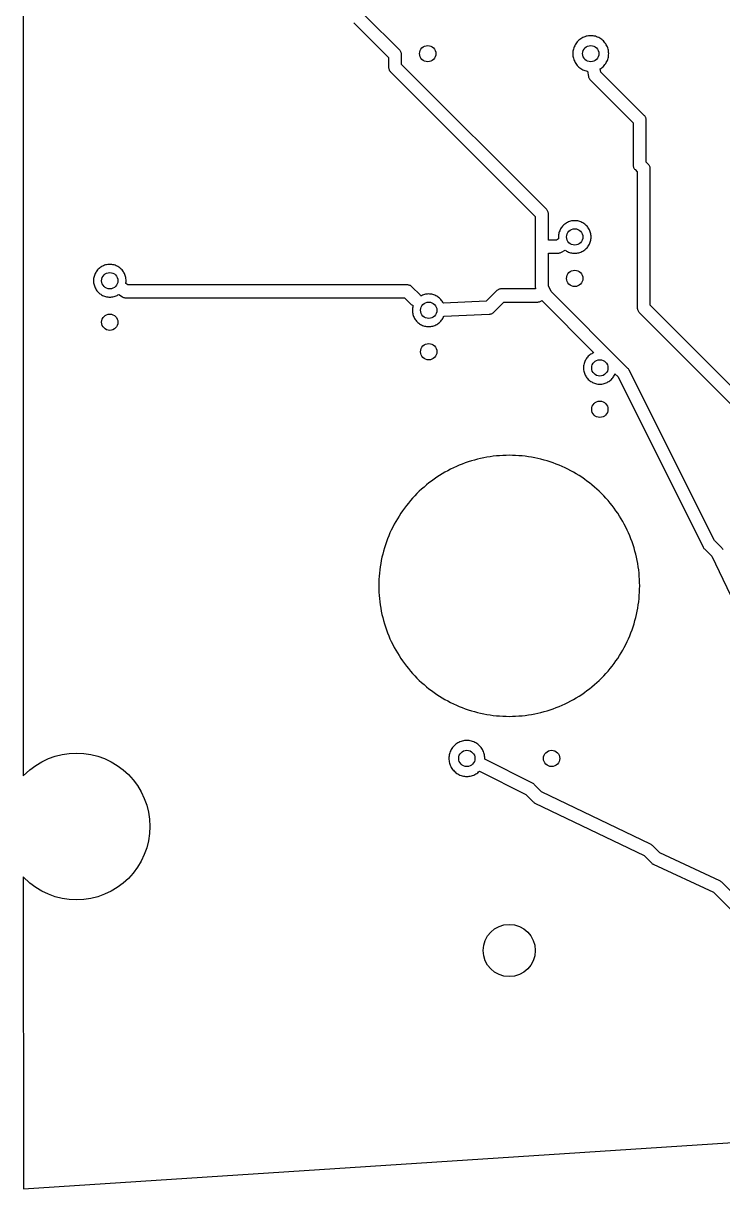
# Model space of a CAD drawing. Header units: millimetres. Extents: x 5 to 148, y 5 to 125.
# Drawn here: x 5 to 47.9, y 5 to 76.4 of the extents above; entities that cross this region are included whole.
import ezdxf

# ---------------------------------------------------------------- set-up
doc = ezdxf.new("R2010")
doc.units = ezdxf.units.MM
for name, color, linetype in [('1_ISOLATE_0.4mm_PROFILE_OUTSIDE_0.12deep', 1, 'Continuous'), ('2_DRILL_1.0mm', 3, 'Continuous'), ('3_DRILL_3.2mm_STANDOFF', 5, 'Continuous'), ('4_CUTOUTS_PROFILE_INSIDE_THRU', 4, 'Continuous'), ('5_OUTLINE_PROFILE_OUTSIDE_THRU', 2, 'Continuous')]:
    doc.layers.add(name, color=color, linetype=linetype)

msp = doc.modelspace()

# ---------------------------------------------------------------- linework, layer by layer
at = {"layer": '1_ISOLATE_0.4mm_PROFILE_OUTSIDE_0.12deep'}
for points in [[(25.2672, 76.4672), (27.4, 74.3343), (27.4, 73.75), (27.4019, 73.7108), (27.4077, 73.672), (27.4172, 73.6339), (27.4304, 73.5969), (27.4472, 73.5614), (27.4674, 73.5278), (27.4908, 73.4962), (27.5172, 73.4672), (36.4, 64.5843), (36.4, 60.25), (36.4017, 60.213), (36.4069, 60.1762), (36.4131, 60.15), (34.3, 60.15), (34.2608, 60.1481), (34.222, 60.1423), (34.1839, 60.1328), (34.1469, 60.1196), (34.1114, 60.1028), (34.0778, 60.0826), (34.0462, 60.0592), (34.0172, 60.0328), (33.3773, 59.393), (30.7594, 59.2808), (30.7579, 59.2843), (30.727, 59.342), (30.6925, 59.3976), (30.6544, 59.4508), (30.6128, 59.5013), (30.5681, 59.5491), (30.5203, 59.5938), (30.4698, 59.6354), (30.4166, 59.6735), (30.361, 59.708), (30.3033, 59.7389), (30.2437, 59.7659), (30.1824, 59.7889), (30.1198, 59.8079), (30.0561, 59.8228), (29.9915, 59.8334), (29.9264, 59.8399), (29.861, 59.842), (29.7956, 59.8399), (29.7305, 59.8334), (29.6659, 59.8228), (29.6022, 59.8079), (29.5396, 59.7889), (29.4783, 59.7659), (29.4187, 59.7389), (29.3838, 59.7202), (29.3826, 59.7222), (29.3592, 59.7538), (29.3328, 59.7828), (28.8328, 60.2828), (28.8038, 60.3092), (28.7722, 60.3326), (28.7386, 60.3528), (28.7031, 60.3696), (28.6661, 60.3828), (28.628, 60.3923), (28.5892, 60.3981), (28.55, 60.4), (11.4195, 60.4), (11.2902, 60.4849), (11.2964, 60.5225), (11.3029, 60.5876), (11.305, 60.653), (11.3029, 60.7184), (11.2964, 60.7835), (11.2858, 60.8481), (11.2709, 60.9118), (11.2519, 60.9744), (11.2289, 61.0357), (11.2019, 61.0953), (11.171, 61.153), (11.1365, 61.2086), (11.0984, 61.2618), (11.0568, 61.3123), (11.0121, 61.3601), (10.9643, 61.4048), (10.9138, 61.4464), (10.8606, 61.4845), (10.805, 61.519), (10.7473, 61.5499), (10.6877, 61.5769), (10.6264, 61.5999), (10.5638, 61.6189), (10.5001, 61.6338), (10.4355, 61.6444), (10.3704, 61.6509), (10.305, 61.653), (10.2396, 61.6509), (10.1745, 61.6444), (10.1099, 61.6338), (10.0462, 61.6189), (9.9836, 61.5999), (9.9223, 61.5769), (9.8627, 61.5499), (9.805, 61.519), (9.7494, 61.4845), (9.6962, 61.4464), (9.6457, 61.4048), (9.5979, 61.3601), (9.5532, 61.3123), (9.5116, 61.2618), (9.4735, 61.2086), (9.439, 61.153), (9.4081, 61.0953), (9.3811, 61.0357), (9.3581, 60.9744), (9.3391, 60.9118), (9.3242, 60.8481), (9.3136, 60.7835), (9.3071, 60.7184), (9.305, 60.653), (9.3071, 60.5876), (9.3136, 60.5225), (9.3242, 60.4579), (9.3391, 60.3942), (9.3581, 60.3316), (9.3811, 60.2703), (9.4081, 60.2107), (9.439, 60.153), (9.4735, 60.0974), (9.5116, 60.0442), (9.5532, 59.9937), (9.5979, 59.9459), (9.6457, 59.9012), (9.6962, 59.8596), (9.7494, 59.8215), (9.805, 59.787), (9.8627, 59.7561), (9.9223, 59.7291), (9.9836, 59.7061), (10.0462, 59.6871), (10.1099, 59.6722), (10.1745, 59.6616), (10.2396, 59.6551), (10.305, 59.653), (10.3704, 59.6551), (10.4355, 59.6616), (10.5001, 59.6722), (10.5638, 59.6871), (10.6264, 59.7061), (10.6877, 59.7291), (10.7473, 59.7561), (10.805, 59.787), (10.8515, 59.8159), (11.0805, 59.6656), (11.1139, 59.6459), (11.149, 59.6296), (11.1855, 59.6167), (11.223, 59.6075), (11.2613, 59.6019), (11.3, 59.6), (28.3843, 59.6), (28.7672, 59.2172), (28.7962, 59.1908), (28.8278, 59.1674), (28.8614, 59.1472), (28.8969, 59.1304), (28.9034, 59.1281), (28.8951, 59.1008), (28.8802, 59.0371), (28.8696, 58.9725), (28.8631, 58.9074), (28.861, 58.842), (28.8631, 58.7766), (28.8696, 58.7115), (28.8802, 58.6469), (28.8951, 58.5832), (28.9141, 58.5206), (28.9371, 58.4593), (28.9641, 58.3997), (28.995, 58.342), (29.0295, 58.2864), (29.0676, 58.2332), (29.1092, 58.1827), (29.1539, 58.1349), (29.2017, 58.0902), (29.2522, 58.0486), (29.3054, 58.0105), (29.361, 57.976), (29.4187, 57.9451), (29.4783, 57.9181), (29.5396, 57.8951), (29.6022, 57.8761), (29.6659, 57.8612), (29.7305, 57.8506), (29.7956, 57.8441), (29.861, 57.842), (29.9264, 57.8441), (29.9915, 57.8506), (30.0561, 57.8612), (30.1198, 57.8761), (30.1824, 57.8951), (30.2437, 57.9181), (30.3033, 57.9451), (30.361, 57.976), (30.4166, 58.0105), (30.4698, 58.0486), (30.5203, 58.0902), (30.5681, 58.1349), (30.6128, 58.1827), (30.6544, 58.2332), (30.6925, 58.2864), (30.727, 58.342), (30.7579, 58.3997), (30.7849, 58.4593), (30.7933, 58.4816), (33.5671, 58.6004), (33.6041, 58.6037), (33.6406, 58.6104), (33.6763, 58.6205), (33.7109, 58.6338), (33.7442, 58.6503), (33.7758, 58.6698), (33.8054, 58.6922), (33.8328, 58.7172), (34.4657, 59.35), (36.55, 59.35), (36.5892, 59.3519), (36.628, 59.3577), (36.6661, 59.3672), (36.7031, 59.3804), (36.7386, 59.3972), (36.7722, 59.4174), (36.7979, 59.4364), (39.9901, 56.2442), (39.9733, 56.2379), (39.9137, 56.2109), (39.856, 56.18), (39.8004, 56.1455), (39.7472, 56.1074), (39.6967, 56.0658), (39.6489, 56.0211), (39.6042, 55.9733), (39.5626, 55.9228), (39.5245, 55.8696), (39.49, 55.814), (39.4591, 55.7563), (39.4321, 55.6967), (39.4091, 55.6354), (39.3901, 55.5728), (39.3752, 55.5091), (39.3646, 55.4445), (39.3581, 55.3794), (39.356, 55.314), (39.3581, 55.2486), (39.3646, 55.1835), (39.3752, 55.1189), (39.3901, 55.0552), (39.4091, 54.9926), (39.4321, 54.9313), (39.4591, 54.8717), (39.49, 54.814), (39.5245, 54.7584), (39.5626, 54.7052), (39.6042, 54.6547), (39.6489, 54.6069), (39.6967, 54.5622), (39.7472, 54.5206), (39.8004, 54.4825), (39.856, 54.448), (39.9137, 54.4171), (39.9733, 54.3901), (40.0346, 54.3671), (40.0972, 54.3481), (40.1609, 54.3332), (40.2255, 54.3226), (40.2906, 54.3161), (40.356, 54.314), (40.4214, 54.3161), (40.4865, 54.3226), (40.5511, 54.3332), (40.6148, 54.3481), (40.6774, 54.3671), (40.7387, 54.3901), (40.7983, 54.4171), (40.856, 54.448), (40.9116, 54.4825), (40.9648, 54.5206), (41.0153, 54.5622), (41.0631, 54.6069), (41.1078, 54.6547), (41.1494, 54.7052), (41.1875, 54.7584), (41.222, 54.814), (41.2529, 54.8717), (41.2799, 54.9313), (41.2862, 54.9481), (41.4713, 54.7631), (46.6922, 44.3211), (46.7134, 44.2838), (46.7385, 44.2491), (46.7672, 44.2172), (47.2189, 43.7654), (50.1894, 37.5769)], [(47.9106, 44.1731), (47.8889, 44.2125), (47.8628, 44.2493), (47.8328, 44.2828), (47.3787, 44.7369), (42.1578, 55.1789), (42.1366, 55.2162), (42.1115, 55.2509), (42.0828, 55.2828), (37.3787, 59.9869), (37.2, 60.3444), (37.2, 62.35), (37.8, 62.35), (37.8417, 62.3522), (37.883, 62.3587), (37.9233, 62.3695), (37.9623, 62.3844), (37.9996, 62.4033), (38.2236, 62.5323), (38.2624, 62.5045), (38.318, 62.47), (38.3757, 62.4391), (38.4353, 62.4121), (38.4966, 62.3891), (38.5592, 62.3701), (38.6229, 62.3552), (38.6875, 62.3446), (38.7526, 62.3381), (38.818, 62.336), (38.8834, 62.3381), (38.9485, 62.3446), (39.0131, 62.3552), (39.0768, 62.3701), (39.1394, 62.3891), (39.2007, 62.4121), (39.2603, 62.4391), (39.318, 62.47), (39.3736, 62.5045), (39.4268, 62.5426), (39.4773, 62.5842), (39.5251, 62.6289), (39.5698, 62.6767), (39.6114, 62.7272), (39.6495, 62.7804), (39.684, 62.836), (39.7149, 62.8937), (39.7419, 62.9533), (39.7649, 63.0146), (39.7839, 63.0772), (39.7988, 63.1409), (39.8094, 63.2055), (39.8159, 63.2706), (39.818, 63.336), (39.8159, 63.4014), (39.8094, 63.4665), (39.7988, 63.5311), (39.7839, 63.5948), (39.7649, 63.6574), (39.7419, 63.7187), (39.7149, 63.7783), (39.684, 63.836), (39.6495, 63.8916), (39.6114, 63.9448), (39.5698, 63.9953), (39.5251, 64.0431), (39.4773, 64.0878), (39.4268, 64.1294), (39.3736, 64.1675), (39.318, 64.202), (39.2603, 64.2329), (39.2007, 64.2599), (39.1394, 64.2829), (39.0768, 64.3019), (39.0131, 64.3168), (38.9485, 64.3274), (38.8834, 64.3339), (38.818, 64.336), (38.7526, 64.3339), (38.6875, 64.3274), (38.6229, 64.3168), (38.5592, 64.3019), (38.4966, 64.2829), (38.4353, 64.2599), (38.3757, 64.2329), (38.318, 64.202), (38.2624, 64.1675), (38.2092, 64.1294), (38.1587, 64.0878), (38.1109, 64.0431), (38.0662, 63.9953), (38.0246, 63.9448), (37.9865, 63.8916), (37.952, 63.836), (37.9211, 63.7783), (37.8941, 63.7187), (37.8711, 63.6574), (37.8521, 63.5948), (37.8372, 63.5311), (37.8266, 63.4665), (37.8201, 63.4014), (37.818, 63.336), (37.8201, 63.2706), (37.8246, 63.2257), (37.6931, 63.15), (37.2, 63.15), (37.2, 64.75), (37.1981, 64.7892), (37.1923, 64.828), (37.1828, 64.8661), (37.1696, 64.9031), (37.1528, 64.9386), (37.1326, 64.9722), (37.1092, 65.0038), (37.0828, 65.0328), (28.2, 73.9157), (28.2, 74.5), (28.1981, 74.5392), (28.1923, 74.578), (28.1828, 74.6161), (28.1696, 74.6531), (28.1528, 74.6886), (28.1326, 74.7222), (28.1092, 74.7538), (28.0828, 74.7828), (25.95, 76.9157)], [(52.5828, 50.0328), (43.45, 59.1657), (43.45, 67.5), (43.4481, 67.5392), (43.4423, 67.578), (43.4328, 67.6161), (43.4196, 67.6531), (43.4028, 67.6886), (43.3826, 67.7222), (43.3592, 67.7538), (43.3328, 67.7828), (43.2, 67.9157), (43.2, 70.5), (43.1981, 70.5392), (43.1923, 70.578), (43.1828, 70.6161), (43.1696, 70.6531), (43.1528, 70.6886), (43.1326, 70.7222), (43.1092, 70.7538), (43.0828, 70.7828), (40.4201, 73.4456), (40.3832, 73.641), (40.4111, 73.6584), (40.4696, 73.7003), (40.5253, 73.746), (40.5778, 73.7952), (40.627, 73.8477), (40.6727, 73.9034), (40.7146, 73.9619), (40.7526, 74.023), (40.7866, 74.0865), (40.8163, 74.152), (40.8416, 74.2194), (40.8625, 74.2883), (40.8789, 74.3584), (40.8906, 74.4294), (40.8976, 74.5011), (40.9, 74.573), (40.8976, 74.6449), (40.8906, 74.7166), (40.8789, 74.7876), (40.8625, 74.8577), (40.8416, 74.9266), (40.8163, 74.994), (40.7866, 75.0595), (40.7526, 75.123), (40.7146, 75.1841), (40.6727, 75.2426), (40.627, 75.2983), (40.5778, 75.3508), (40.5253, 75.4), (40.4696, 75.4457), (40.4111, 75.4876), (40.35, 75.5256), (40.2865, 75.5596), (40.221, 75.5893), (40.1536, 75.6146), (40.0847, 75.6355), (40.0146, 75.6519), (39.9436, 75.6636), (39.8719, 75.6706), (39.8, 75.673), (39.7281, 75.6706), (39.6564, 75.6636), (39.5854, 75.6519), (39.5153, 75.6355), (39.4464, 75.6146), (39.379, 75.5893), (39.3135, 75.5596), (39.25, 75.5256), (39.1889, 75.4876), (39.1304, 75.4457), (39.0747, 75.4), (39.0222, 75.3508), (38.973, 75.2983), (38.9273, 75.2426), (38.8854, 75.1841), (38.8474, 75.123), (38.8134, 75.0595), (38.7837, 74.994), (38.7584, 74.9266), (38.7375, 74.8577), (38.7211, 74.7876), (38.7094, 74.7166), (38.7024, 74.6449), (38.7, 74.573), (38.7024, 74.5011), (38.7094, 74.4294), (38.7211, 74.3584), (38.7375, 74.2883), (38.7584, 74.2194), (38.7837, 74.152), (38.8134, 74.0865), (38.8474, 74.023), (38.8854, 73.9619), (38.9273, 73.9034), (38.973, 73.8477), (39.0222, 73.7952), (39.0747, 73.746), (39.1304, 73.7003), (39.1889, 73.6584), (39.25, 73.6204), (39.3135, 73.5864), (39.379, 73.5567), (39.4464, 73.5314), (39.5153, 73.5105), (39.5854, 73.4941), (39.5972, 73.4922), (39.657, 73.1757), (39.6663, 73.1369), (39.6795, 73.0993), (39.6963, 73.0631), (39.7167, 73.0288), (39.7404, 72.9967), (39.7672, 72.9672), (42.4, 70.3343), (42.4, 67.75), (42.4019, 67.7108), (42.4077, 67.672), (42.4172, 67.6339), (42.4304, 67.5969), (42.4472, 67.5614), (42.4674, 67.5278), (42.4908, 67.4962), (42.5172, 67.4672), (42.65, 67.3343), (42.65, 59), (42.6519, 58.9608), (42.6577, 58.922), (42.6672, 58.8839), (42.6804, 58.8469), (42.6972, 58.8114), (42.7174, 58.7778), (42.7408, 58.7462), (42.7672, 58.7172), (51.9713, 49.5131)], [(58.2157, 13.4), (47.8328, 23.7828), (47.8071, 23.8064), (47.7795, 23.8276), (47.7501, 23.8464), (47.7192, 23.8625), (44.033, 25.5827), (43.5828, 26.0328), (43.5494, 26.0627), (43.5128, 26.0887), (43.4735, 26.1104), (36.7848, 29.3309), (36.3328, 29.7828), (36.3009, 29.8115), (36.2662, 29.8366), (36.2289, 29.8578), (33.2984, 31.323), (33.3, 31.373), (33.2976, 31.4449), (33.2906, 31.5166), (33.2789, 31.5876), (33.2625, 31.6577), (33.2416, 31.7266), (33.2163, 31.794), (33.1866, 31.8595), (33.1526, 31.923), (33.1146, 31.9841), (33.0727, 32.0426), (33.027, 32.0983), (32.9778, 32.1508), (32.9253, 32.2), (32.8696, 32.2457), (32.8111, 32.2876), (32.75, 32.3256), (32.6865, 32.3596), (32.621, 32.3893), (32.5536, 32.4146), (32.4847, 32.4355), (32.4146, 32.4519), (32.3436, 32.4636), (32.2719, 32.4706), (32.2, 32.473), (32.1281, 32.4706), (32.0564, 32.4636), (31.9854, 32.4519), (31.9153, 32.4355), (31.8464, 32.4146), (31.779, 32.3893), (31.7135, 32.3596), (31.65, 32.3256), (31.5889, 32.2876), (31.5304, 32.2457), (31.4747, 32.2), (31.4222, 32.1508), (31.373, 32.0983), (31.3273, 32.0426), (31.2854, 31.9841), (31.2474, 31.923), (31.2134, 31.8595), (31.1837, 31.794), (31.1584, 31.7266), (31.1375, 31.6577), (31.1211, 31.5876), (31.1094, 31.5166), (31.1024, 31.4449), (31.1, 31.373), (31.1024, 31.3011), (31.1094, 31.2294), (31.1211, 31.1584), (31.1375, 31.0883), (31.1584, 31.0194), (31.1837, 30.952), (31.2134, 30.8865), (31.2474, 30.823), (31.2854, 30.7619), (31.3273, 30.7034), (31.373, 30.6477), (31.4222, 30.5952), (31.4747, 30.546), (31.5304, 30.5003), (31.5889, 30.4584), (31.65, 30.4204), (31.7135, 30.3864), (31.779, 30.3567), (31.8464, 30.3314), (31.9153, 30.3105), (31.9854, 30.2941), (32.0564, 30.2824), (32.1281, 30.2754), (32.2, 30.273), (32.2719, 30.2754), (32.3436, 30.2824), (32.4146, 30.2941), (32.4847, 30.3105), (32.5536, 30.3314), (32.621, 30.3567), (32.6865, 30.3864), (32.75, 30.4204), (32.8111, 30.4584), (32.8696, 30.5003), (32.9253, 30.546), (32.9734, 30.5911), (35.8131, 29.1713), (36.2672, 28.7172), (36.3006, 28.6873), (36.3372, 28.6613), (36.3765, 28.6396), (43.0652, 25.4191), (43.5172, 24.9672), (43.5429, 24.9436), (43.5705, 24.9224), (43.5999, 24.9036), (43.6308, 24.8875), (47.317, 23.1673), (57.7672, 12.7172)]]:
    msp.add_lwpolyline(points, dxfattribs=at)
at = {"layer": '2_DRILL_1.0mm'}
for centre in [(29.8, 74.573), (39.8, 74.573), (38.818, 63.336), (10.305, 60.653), (38.818, 60.796), (29.861, 58.842), (10.305, 58.113), (29.861, 56.302), (40.356, 55.314), (40.356, 52.774), (32.2, 31.373), (37.4, 31.373)]:
    msp.add_circle(centre, 0.5, dxfattribs=at)
at = {"layer": '3_DRILL_3.2mm_STANDOFF'}
msp.add_circle((34.8, 19.599), 1.6, dxfattribs=at)
at = {"layer": '4_CUTOUTS_PROFILE_INSIDE_THRU'}
msp.add_lwpolyline([(26.8217, 41.3645), (26.8385, 41.1689), (26.8602, 40.9737), (26.8866, 40.7792), (26.9178, 40.5853), (26.9537, 40.3923), (26.9944, 40.2002), (27.0397, 40.0092), (27.0898, 39.8193), (27.1445, 39.6307), (27.2038, 39.4435), (27.2676, 39.2579), (27.3361, 39.0738), (27.409, 38.8915), (27.4863, 38.7111), (27.5681, 38.5326), (27.6542, 38.3561), (27.7446, 38.1818), (27.8393, 38.0098), (27.9382, 37.8402), (28.0412, 37.673), (28.1482, 37.5084), (28.2593, 37.3465), (28.3743, 37.1874), (28.4932, 37.0311), (28.6159, 36.8779), (28.7423, 36.7276), (28.8724, 36.5805), (29.006, 36.4367), (29.1431, 36.2961), (29.2837, 36.159), (29.4275, 36.0254), (29.5746, 35.8953), (29.7249, 35.7689), (29.8781, 35.6462), (30.0344, 35.5273), (30.1935, 35.4123), (30.3554, 35.3012), (30.52, 35.1942), (30.6872, 35.0912), (30.8568, 34.9923), (31.0288, 34.8976), (31.2031, 34.8072), (31.3796, 34.7211), (31.5581, 34.6393), (31.7385, 34.562), (31.9208, 34.4891), (32.1049, 34.4206), (32.2905, 34.3568), (32.4777, 34.2975), (32.6663, 34.2428), (32.8562, 34.1927), (33.0472, 34.1474), (33.2393, 34.1067), (33.4323, 34.0708), (33.6262, 34.0396), (33.8207, 34.0132), (34.0159, 33.9915), (34.2115, 33.9747), (34.4075, 33.9626), (34.6037, 33.9554), (34.8, 33.953), (34.9963, 33.9554), (35.1925, 33.9626), (35.3885, 33.9747), (35.5841, 33.9915), (35.7793, 34.0132), (35.9738, 34.0396), (36.1677, 34.0708), (36.3607, 34.1067), (36.5528, 34.1474), (36.7438, 34.1927), (36.9337, 34.2428), (37.1223, 34.2975), (37.3095, 34.3568), (37.4951, 34.4206), (37.6792, 34.4891), (37.8615, 34.562), (38.0419, 34.6393), (38.2204, 34.7211), (38.3969, 34.8072), (38.5712, 34.8976), (38.7432, 34.9923), (38.9128, 35.0912), (39.08, 35.1942), (39.2446, 35.3012), (39.4065, 35.4123), (39.5656, 35.5273), (39.7219, 35.6462), (39.8751, 35.7689), (40.0254, 35.8953), (40.1725, 36.0254), (40.3163, 36.159), (40.4569, 36.2961), (40.594, 36.4367), (40.7276, 36.5805), (40.8577, 36.7276), (40.9841, 36.8779), (41.1068, 37.0311), (41.2257, 37.1874), (41.3407, 37.3465), (41.4518, 37.5084), (41.5588, 37.673), (41.6618, 37.8402), (41.7607, 38.0098), (41.8554, 38.1818), (41.9458, 38.3561), (42.0319, 38.5326), (42.1137, 38.7111), (42.191, 38.8915), (42.2639, 39.0738), (42.3324, 39.2579), (42.3962, 39.4435), (42.4555, 39.6307), (42.5102, 39.8193), (42.5603, 40.0092), (42.6056, 40.2002), (42.6463, 40.3923), (42.6822, 40.5853), (42.7134, 40.7792), (42.7398, 40.9737), (42.7615, 41.1689), (42.7783, 41.3645), (42.7904, 41.5605), (42.7976, 41.7567), (42.8, 41.953), (42.7976, 42.1493), (42.7904, 42.3455), (42.7783, 42.5415), (42.7615, 42.7371), (42.7398, 42.9323), (42.7134, 43.1268), (42.6822, 43.3207), (42.6463, 43.5137), (42.6056, 43.7058), (42.5603, 43.8968), (42.5102, 44.0867), (42.4555, 44.2753), (42.3962, 44.4625), (42.3324, 44.6481), (42.2639, 44.8322), (42.191, 45.0145), (42.1137, 45.1949), (42.0319, 45.3734), (41.9458, 45.5499), (41.8554, 45.7242), (41.7607, 45.8962), (41.6618, 46.0658), (41.5588, 46.233), (41.4518, 46.3976), (41.3407, 46.5595), (41.2257, 46.7186), (41.1068, 46.8749), (40.9841, 47.0281), (40.8577, 47.1784), (40.7276, 47.3255), (40.594, 47.4693), (40.4569, 47.6099), (40.3163, 47.747), (40.1725, 47.8806), (40.0254, 48.0107), (39.8751, 48.1371), (39.7219, 48.2598), (39.5656, 48.3787), (39.4065, 48.4937), (39.2446, 48.6048), (39.08, 48.7118), (38.9128, 48.8148), (38.7432, 48.9137), (38.5712, 49.0084), (38.3969, 49.0988), (38.2204, 49.1849), (38.0419, 49.2667), (37.8615, 49.344), (37.6792, 49.4169), (37.4951, 49.4854), (37.3095, 49.5492), (37.1223, 49.6085), (36.9337, 49.6632), (36.7438, 49.7133), (36.5528, 49.7586), (36.3607, 49.7993), (36.1677, 49.8352), (35.9738, 49.8664), (35.7793, 49.8928), (35.5841, 49.9145), (35.3885, 49.9313), (35.1925, 49.9434), (34.9963, 49.9506), (34.8, 49.953), (34.6037, 49.9506), (34.4075, 49.9434), (34.2115, 49.9313), (34.0159, 49.9145), (33.8207, 49.8928), (33.6262, 49.8664), (33.4323, 49.8352), (33.2393, 49.7993), (33.0472, 49.7586), (32.8562, 49.7133), (32.6663, 49.6632), (32.4777, 49.6085), (32.2905, 49.5492), (32.1049, 49.4854), (31.9208, 49.4169), (31.7385, 49.344), (31.5581, 49.2667), (31.3796, 49.1849), (31.2031, 49.0988), (31.0288, 49.0084), (30.8568, 48.9137), (30.6872, 48.8148), (30.52, 48.7118), (30.3554, 48.6048), (30.1935, 48.4937), (30.0344, 48.3787), (29.8781, 48.2598), (29.7249, 48.1371), (29.5746, 48.0107), (29.4275, 47.8806), (29.2837, 47.747), (29.1431, 47.6099), (29.006, 47.4693), (28.8724, 47.3255), (28.7423, 47.1784), (28.6159, 47.0281), (28.4932, 46.8749), (28.3743, 46.7186), (28.2593, 46.5595), (28.1482, 46.3976), (28.0412, 46.233), (27.9382, 46.0658), (27.8393, 45.8962), (27.7446, 45.7242), (27.6542, 45.5499), (27.5681, 45.3734), (27.4863, 45.1949), (27.409, 45.0145), (27.3361, 44.8322), (27.2676, 44.6481), (27.2038, 44.4625), (27.1445, 44.2753), (27.0898, 44.0867), (27.0397, 43.8968), (26.9944, 43.7058), (26.9537, 43.5137), (26.9178, 43.3207), (26.8866, 43.1268), (26.8602, 42.9323), (26.8385, 42.7371), (26.8217, 42.5415), (26.8096, 42.3455), (26.8024, 42.1493), (26.8, 41.953), (26.8024, 41.7567), (26.8096, 41.5605)], close=True, dxfattribs=at)
at = {"layer": '5_OUTLINE_PROFILE_OUTSIDE_THRU'}
msp.add_lwpolyline([(5, 109.836), (5, 30.297), (5.408, 30.683), (5.763, 30.946), (6.142, 31.173), (6.541, 31.361), (6.957, 31.51), (7.385, 31.618), (7.822, 31.682), (8.263, 31.704), (8.704, 31.682), (9.141, 31.618), (9.569, 31.51), (9.985, 31.361), (10.384, 31.173), (10.763, 30.946), (11.118, 30.683), (11.445, 30.386), (11.742, 30.059), (12.005, 29.704), (12.232, 29.325), (12.42, 28.926), (12.569, 28.51), (12.677, 28.082), (12.741, 27.645), (12.763, 27.204), (12.741, 26.763), (12.677, 26.326), (12.569, 25.898), (12.42, 25.482), (12.232, 25.083), (12.005, 24.704), (11.742, 24.349), (11.445, 24.022), (11.118, 23.725), (10.763, 23.462), (10.384, 23.235), (9.985, 23.047), (9.569, 22.898), (9.141, 22.79), (8.704, 22.726), (8.263, 22.704), (7.822, 22.726), (7.385, 22.79), (6.957, 22.898), (6.541, 23.047), (6.142, 23.235), (5.763, 23.462), (5.408, 23.725), (5, 24.111), (5.007, 5), (148.044, 14.328)], dxfattribs=at)

doc.saveas('drawing.dxf')
